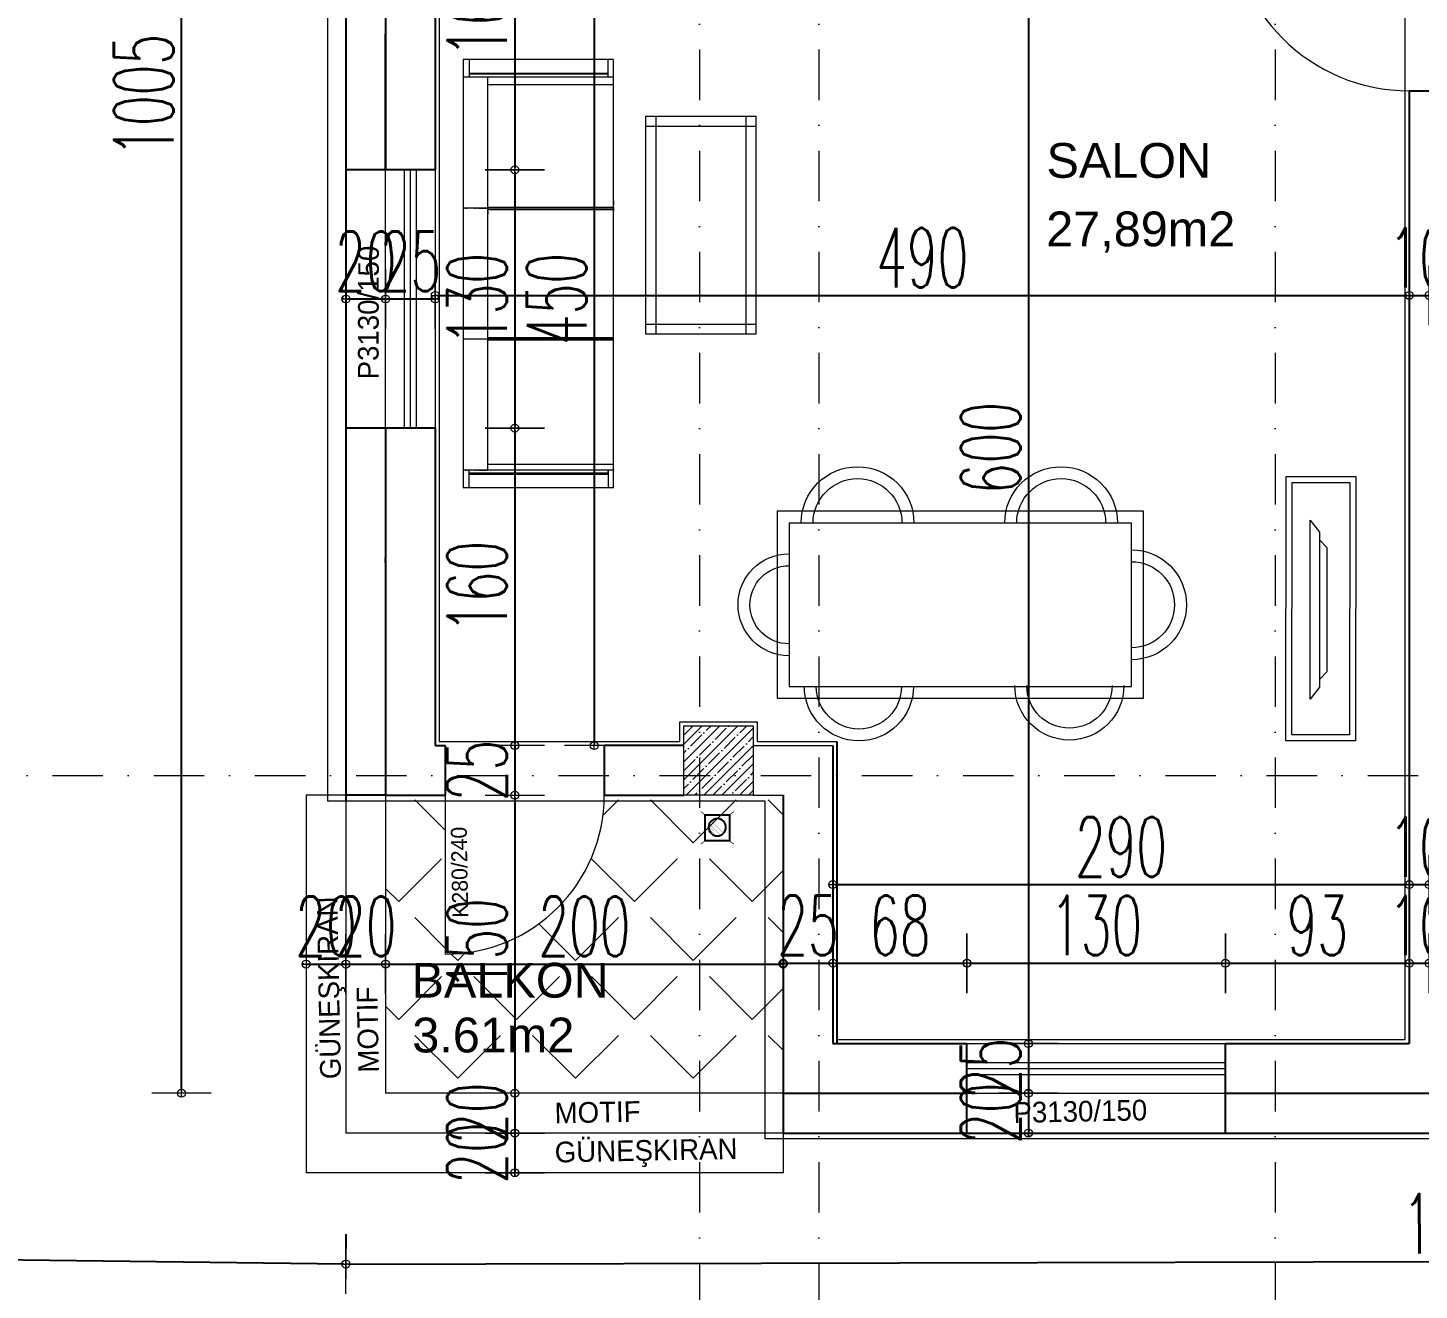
# Model space of a CAD drawing. Header units: millimetres. Extents: x -16104 to 67872, y -88009 to 12107.
# Drawn here: x 25704 to 26404, y 9366 to 10002 of the extents above; entities that cross this region are included whole.
import ezdxf

# ---------------------------------------------------------------- set-up
doc = ezdxf.new("R2010")
doc.units = ezdxf.units.MM
doc.linetypes.add('DASHDOTX2', pattern=[50.8, 25.4, -12.7, 0, -12.7])
doc.layers.get('0').update_dxf_attribs({"color": 241})
for name, color, linetype, lineweight in [('akslar', 144, 'Continuous', 20), ('bacas', 11, 'Continuous', 5), ('balkon', 6, 'Continuous', 5), ('duvar', 123, 'Continuous', 25), ('emsal&kolon', 1, 'Continuous', 5), ('kapı', 3, 'Continuous', 5), ('kolon', 1, 'Continuous', 5), ('OLCU', 54, 'Continuous', 13), ('pencere', 5, 'Continuous', 5), ('POZ', 36, 'Continuous', 18), ('SıVA', 40, 'Continuous', 9), ('tefriş', 30, 'Continuous', 5), ('ÖLÇÜ', 252, 'Continuous', 20)]:
    doc.layers.add(name, color=color, linetype=linetype, lineweight=lineweight)
doc.layers.add('tarama korıdor', color=33, linetype='Continuous')
doc.styles.add('DIM', font='Txttw.shx', dxfattribs={"width": 0.6})
doc.styles.add('M2', font='stylu.ttf', dxfattribs={"height": 10})
doc.dimstyles.new('50', dxfattribs={"dimscale": 0, "dimtxt": 30, "dimasz": 1, "dimexe": 0, "dimexo": 2, "dimgap": 4, "dimtad": 1, "dimdec": 0, "dimzin": 0, "dimdsep": 46, "dimtxsty": 'DIM', "dimblk1": 'DOT', "dimblk2": 'DOT', "dimsah": 1, "dimcen": 1.5, "dimdle": 3, "dimse1": 1, "dimse2": 1, "dimclrd": 256, "dimclre": 9, "dimclrt": 256, "dimadec": 0, "dimazin": 0, "dimtfac": 0.24, "dimtdec": 0, "dimtix": 1, "dimtmove": 2, "dimatfit": 3, "dimldrblk": 'DOT', "dimfxl": 0, "dimtolj": 1, "dimtzin": 15, "dimarcsym": 0})

# ---------------------------------------------------------------- blocks, each defined once
blk = doc.blocks.new('DFG')
at = {"layer": 'tefriş'}
for points in [[(38169.15, -3228.78), (38169.11, -3095.78), (38204.11, -3095.77), (38204.15, -3228.77)], [(38172.15, -3225.78), (38172.11, -3098.78), (38201.11, -3098.77), (38201.15, -3225.77)], [(38187.31, -3200.75), (38187.26, -3122.74), (38191.96, -3116.74), (38192.02, -3206.74)]]:
    blk.add_lwpolyline(points, close=True, dxfattribs=at)
blk.add_lwpolyline([(38187.26, -3126.64), (38183.36, -3130.59), (38183.41, -3192.9), (38187.31, -3196.85)], dxfattribs=at)
blk = doc.blocks.new('sec')
at = {"layer": 'bacas'}
for p, q in [((9731.12, -593.55), (9731.12, -669.3)), ((9731.12, -593.55), (9946.75, -593.55)), ((9731.12, -593.55), (9731.12, -669.3)), ((9736.37, -593.55), (9738.37, -593.55)), ((9736.37, -593.55), (9738.37, -593.55)), ((9739.62, -593.55), (9741.62, -593.55)), ((9739.62, -593.55), (9741.62, -593.55)), ((9740.12, -593.55), (9740.12, -669.3)), ((9740.37, -593.55), (9740.12, -593.55)), ((9740.12, -593.55), (9740.12, -669.3)), ((9740.37, -593.55), (9740.12, -593.55)), ((9743.12, -656.8), (9743.12, -593.55)), ((9743.12, -656.8), (9743.12, -593.55)), ((9797, -593.55), (9946.75, -593.55)), ((9805.56, -593.55), (9805.56, -656.8)), ((9805.56, -593.55), (9805.56, -656.8)), ((9806.12, -669.3), (9806.12, -593.55)), ((9806.12, -669.3), (9806.12, -593.55)), ((9806.62, -593.55), (9806.62, -656.8)), ((9806.62, -593.55), (9806.62, -656.8)), ((9872.37, -593.55), (9870.37, -593.55)), ((9872.37, -593.55), (9870.37, -593.55)), ((9871.18, -593.55), (9871.18, -656.8)), ((9871.62, -593.55), (9871.87, -593.55)), ((9871.62, -593.55), (9871.87, -593.55)), ((9871.87, -593.55), (9871.87, -669.3)), ((9872.25, -593.55), (9872.25, -656.8)), ((9875.62, -593.55), (9873.62, -593.55)), ((9875.62, -593.55), (9873.62, -593.55)), ((9934.26, -656.8), (9934.26, -593.55)), ((9937.83, -593.56), (9937.83, -669.31)), ((9946.83, -593.56), (9946.83, -669.31)), ((9946.83, -593.56), (9946.83, -669.31)), ((9740.12, -596.3), (9731.12, -596.3)), ((9740.12, -596.3), (9731.12, -596.3)), ((9737.12, -596.3), (9736.37, -596.3)), ((9737.12, -596.3), (9736.37, -596.3)), ((9738.12, -666.3), (9738.12, -596.3)), ((9738.12, -596.3), (9739.62, -596.3)), ((9738.12, -666.3), (9738.12, -596.3)), ((9738.12, -596.3), (9739.62, -596.3)), ((9738.37, -596.3), (9738.62, -596.3)), ((9738.37, -596.3), (9738.62, -596.3)), ((9738.62, -596.3), (9738.62, -666.3)), ((9738.62, -596.3), (9738.62, -666.3)), ((9937.75, -596.3), (9946.75, -596.3)), ((9937.75, -596.3), (9946.75, -596.3)), ((9939.33, -596.31), (9939.33, -666.31)), ((9939.33, -596.31), (9939.33, -666.31)), ((9939.83, -666.31), (9939.83, -596.31)), ((9939.83, -666.31), (9939.83, -596.31)), ((9740.12, -656.8), (9871.87, -656.8)), ((9740.12, -656.8), (9740.37, -656.8)), ((9740.12, -656.8), (9937.83, -656.8)), ((9740.12, -656.8), (9740.37, -656.8)), ((9740.12, -657.3), (9740.12, -657.05)), ((9740.12, -657.3), (9740.12, -657.05)), ((9740.12, -657.8), (9740.12, -657.55)), ((9740.12, -657.8), (9740.12, -657.55)), ((9741.62, -656.8), (9743.12, -656.8)), ((9741.62, -656.8), (9743.12, -656.8)), ((9870.37, -656.8), (9868.87, -656.8)), ((9870.37, -656.8), (9868.87, -656.8)), ((9871.87, -656.8), (9871.62, -656.8)), ((9871.87, -656.8), (9871.62, -656.8)), ((9871.87, -657.3), (9871.87, -657.05)), ((9871.87, -657.3), (9871.87, -657.05)), ((9871.87, -657.8), (9871.87, -657.55)), ((9871.87, -657.8), (9871.87, -657.55)), ((9740.12, -658.3), (9740.12, -658.05)), ((9740.12, -658.3), (9740.12, -658.05)), ((9740.12, -658.8), (9740.12, -658.55)), ((9740.12, -658.8), (9740.12, -658.55)), ((9740.12, -659.3), (9740.12, -659.05)), ((9740.12, -659.3), (9740.12, -659.05)), ((9740.12, -659.8), (9740.12, -659.55)), ((9740.12, -659.8), (9740.12, -659.55)), ((9740.12, -660.3), (9740.12, -660.05)), ((9740.12, -660.3), (9740.12, -660.05)), ((9740.12, -661.05), (9740.12, -660.55)), ((9740.12, -661.05), (9740.12, -660.55)), ((9740.12, -661.55), (9740.12, -661.3)), ((9740.12, -661.55), (9740.12, -661.3)), ((9740.12, -662.3), (9740.12, -662.05)), ((9740.12, -662.3), (9740.12, -662.05)), ((9740.12, -663.05), (9740.12, -662.8)), ((9740.12, -663.05), (9740.12, -662.8)), ((9740.12, -663.8), (9740.12, -663.55)), ((9740.12, -663.8), (9740.12, -663.55)), ((9871.87, -658.3), (9871.87, -658.05)), ((9871.87, -658.3), (9871.87, -658.05)), ((9871.87, -658.8), (9871.87, -658.55)), ((9871.87, -658.8), (9871.87, -658.55)), ((9871.87, -659.3), (9871.87, -659.05)), ((9871.87, -659.3), (9871.87, -659.05)), ((9871.87, -659.8), (9871.87, -659.55)), ((9871.87, -659.8), (9871.87, -659.55)), ((9871.87, -660.3), (9871.87, -660.05)), ((9871.87, -660.3), (9871.87, -660.05)), ((9871.87, -661.05), (9871.87, -660.55)), ((9871.87, -661.05), (9871.87, -660.55)), ((9871.87, -661.55), (9871.87, -661.3)), ((9871.87, -661.55), (9871.87, -661.3)), ((9871.87, -662.3), (9871.87, -662.05)), ((9871.87, -662.3), (9871.87, -662.05)), ((9871.87, -663.05), (9871.87, -662.8)), ((9871.87, -663.05), (9871.87, -662.8)), ((9871.87, -663.8), (9871.87, -663.55)), ((9871.87, -663.8), (9871.87, -663.55)), ((9731.12, -666.3), (9740.12, -666.3)), ((9731.12, -666.3), (9740.12, -666.3)), ((9946.83, -669.31), (9731.12, -669.3)), ((9740.12, -667.55), (9740.12, -667.3)), ((9740.12, -667.55), (9740.12, -667.3)), ((9740.12, -668.3), (9740.12, -668.05)), ((9740.12, -668.3), (9740.12, -668.05)), ((9946.83, -669.31), (9797.08, -669.31)), ((9871.87, -667.55), (9871.87, -667.3)), ((9871.87, -667.55), (9871.87, -667.3)), ((9871.87, -668.3), (9871.87, -668.05)), ((9871.87, -668.3), (9871.87, -668.05)), ((9946.83, -666.31), (9937.83, -666.31)), ((9946.83, -666.31), (9937.83, -666.31))]:
    blk.add_line(p, q, dxfattribs=at)
blk = doc.blocks.new('NEWBLOCK5')
at = {"layer": 'bacas'}
for p, q in [((1.4704, -0.1965), (0.3729, -0.1965)), ((0.3729, -0.1965), (0.3729, -0.749)), ((0.4229, -0.1965), (0.4229, -0.749)), ((1.4204, -0.1965), (1.4204, -0.749)), ((1.4704, -0.749), (1.4704, -0.1965)), ((0.3729, -0.2465), (1.4704, -0.2465)), ((1.4704, -0.7015), (0.3729, -0.7015)), ((0.3729, -0.749), (1.4704, -0.749))]:
    blk.add_line(p, q, dxfattribs=at)
blk = doc.blocks.new('rb')
at = {"layer": 'tefriş'}
for points in [[(1548.4, 487.07), (1595.5, 487.07), (1595.5, 394.92), (1548.4, 394.92)], [(1551.4, 484.07), (1592.5, 484.07), (1592.5, 397.92), (1551.4, 397.92)]]:
    blk.add_lwpolyline(points, close=True, dxfattribs=at)
for centre, radius, start, end in [((1571.95, 484.07), 12.83, 0, 180), ((1571.95, 484.07), 9.83, 0, 180), ((1551.4, 466.84), 14.18, 90, 270), ((1592.5, 466.49), 13.72, 270, 90), ((1551.4, 466.84), 11.18, 90, 270), ((1592.5, 466.49), 10.72, 270, 90), ((1551.4, 415.62), 14.18, 90, 270), ((1592.29, 413.54), 13.72, 270, 90), ((1551.4, 415.62), 11.18, 90, 270), ((1592.29, 413.54), 10.72, 270, 90), ((1571.95, 397.92), 13.83, 180, 0), ((1571.95, 397.92), 10.83, 180, 0)]:
    blk.add_arc(centre, radius, start, end, dxfattribs=at)
blk = doc.blocks.new('DOT')
for p, q in [((0, 15), (0, -15)), ((-2, 0), (0, 0)), ((2, 0), (0, 0))]:
    blk.add_line(p, q)
blk.add_circle((0, 0), 2)
blk = doc.blocks.new('*D5575')
at = {"layer": 'Defpoints', "color": 0, "transparency": 16777216}
for p in [(25909.37, 10090.04), (25909.37, 9930.29), (25949.37, 9930.29)]:
    blk.add_point(p, dxfattribs=at)
at = {"layer": 'OLCU', "lineweight": -2, "transparency": 16777216}
blk.add_line((25949.37, 10089.04), (25949.37, 9931.29), dxfattribs=at)
for p, rotation in [((25949.37, 10090.04), 90), ((25949.37, 9930.29), 270)]:
    blk.add_blockref('DOT', p, dxfattribs=dict(at, rotation=rotation))
at = {"layer": 'OLCU', "transparency": 16777216, "insert": (25930.37, 10010.17), "char_height": 30, "attachment_point": 5, "rotation": 90, "style": 'DIM'}
blk.add_mtext('\\A1;160', dxfattribs=at)
blk = doc.blocks.new('*D5576')
at = {"layer": 'Defpoints', "color": 0, "transparency": 16777216}
for p in [(25909.37, 9930.29), (25909.37, 9800.29), (25949.37, 9800.29)]:
    blk.add_point(p, dxfattribs=at)
at = {"layer": 'OLCU', "lineweight": -2, "transparency": 16777216}
blk.add_line((25949.37, 9929.29), (25949.37, 9801.29), dxfattribs=at)
for p, rotation in [((25949.37, 9930.29), 90), ((25949.37, 9800.29), 270)]:
    blk.add_blockref('DOT', p, dxfattribs=dict(at, rotation=rotation))
at = {"layer": 'OLCU', "transparency": 16777216, "insert": (25930.37, 9865.29), "char_height": 30, "attachment_point": 5, "rotation": 90, "style": 'DIM'}
blk.add_mtext('\\A1;130', dxfattribs=at)
blk = doc.blocks.new('*D5577')
at = {"layer": 'Defpoints', "color": 0, "transparency": 16777216}
for p in [(25909.37, 9800.29), (25909.37, 9640.54), (25949.37, 9640.54)]:
    blk.add_point(p, dxfattribs=at)
at = {"layer": 'OLCU', "lineweight": -2, "transparency": 16777216}
blk.add_line((25949.37, 9799.29), (25949.37, 9641.54), dxfattribs=at)
for p, rotation in [((25949.37, 9800.29), 90), ((25949.37, 9640.54), 270)]:
    blk.add_blockref('DOT', p, dxfattribs=dict(at, rotation=rotation))
at = {"layer": 'OLCU', "transparency": 16777216, "insert": (25930.37, 9720.42), "char_height": 30, "attachment_point": 5, "rotation": 90, "style": 'DIM'}
blk.add_mtext('\\A1;160', dxfattribs=at)
blk = doc.blocks.new('*D5578')
at = {"layer": 'Defpoints', "color": 0, "transparency": 16777216}
for p in [(25914.37, 9640.54), (25914.37, 9615.54), (25949.37, 9615.54)]:
    blk.add_point(p, dxfattribs=at)
at = {"layer": 'OLCU', "lineweight": -2, "transparency": 16777216}
for p, q in [((25949.37, 9641.54), (25949.37, 9642.54)), ((25949.37, 9640.54), (25949.37, 9615.54)), ((25949.37, 9614.54), (25949.37, 9613.54))]:
    blk.add_line(p, q, dxfattribs=at)
for p, rotation in [((25949.37, 9640.54), 270), ((25949.37, 9615.54), 90)]:
    blk.add_blockref('DOT', p, dxfattribs=dict(at, rotation=rotation))
at = {"layer": 'OLCU', "transparency": 16777216, "insert": (25930.37, 9628.04), "char_height": 30, "attachment_point": 5, "rotation": 90, "style": 'DIM'}
blk.add_mtext('\\A1;25', dxfattribs=at)
blk = doc.blocks.new('*D5579')
at = {"layer": 'Defpoints', "color": 0, "transparency": 16777216}
for p in [(25914.37, 9615.54), (25914.37, 9465.54), (25949.37, 9465.54)]:
    blk.add_point(p, dxfattribs=at)
at = {"layer": 'OLCU', "lineweight": -2, "transparency": 16777216}
blk.add_line((25949.37, 9614.54), (25949.37, 9466.54), dxfattribs=at)
for p, rotation in [((25949.37, 9615.54), 90), ((25949.37, 9465.54), 270)]:
    blk.add_blockref('DOT', p, dxfattribs=dict(at, rotation=rotation))
at = {"layer": 'OLCU', "transparency": 16777216, "insert": (25930.37, 9540.54), "char_height": 30, "attachment_point": 5, "rotation": 90, "style": 'DIM'}
blk.add_mtext('\\A1;150', dxfattribs=at)
blk = doc.blocks.new('*D5580')
at = {"layer": 'Defpoints', "color": 0, "transparency": 16777216}
for p in [(25949.37, 9465.54), (25949.37, 9445.54), (25950.21, 9445.54)]:
    blk.add_point(p, dxfattribs=at)
at = {"layer": 'OLCU', "lineweight": -2, "transparency": 16777216}
for p, q in [((25949.37, 9466.54), (25949.37, 9467.54)), ((25949.37, 9465.54), (25949.37, 9445.54)), ((25949.37, 9444.54), (25949.37, 9443.54))]:
    blk.add_line(p, q, dxfattribs=at)
for p, rotation in [((25949.37, 9465.54), 270), ((25949.37, 9445.54), 90)]:
    blk.add_blockref('DOT', p, dxfattribs=dict(at, rotation=rotation))
at = {"layer": 'OLCU', "transparency": 16777216, "insert": (25930.37, 9455.54), "char_height": 30, "attachment_point": 5, "rotation": 90, "style": 'DIM'}
blk.add_mtext('\\A1;20', dxfattribs=at)
blk = doc.blocks.new('*D5269')
at = {"layer": 'Defpoints', "color": 0, "transparency": 16777216}
for p in [(25949.37, 9445.54), (25949.37, 9425.54), (25949.37, 9425.54)]:
    blk.add_point(p, dxfattribs=at)
at = {"layer": 'OLCU', "lineweight": -2, "transparency": 16777216}
for p, q in [((25949.37, 9446.54), (25949.37, 9447.54)), ((25949.37, 9445.54), (25949.37, 9425.54)), ((25949.37, 9424.54), (25949.37, 9423.54))]:
    blk.add_line(p, q, dxfattribs=at)
for p, rotation in [((25949.37, 9445.54), 270), ((25949.37, 9425.54), 90)]:
    blk.add_blockref('DOT', p, dxfattribs=dict(at, rotation=rotation))
at = {"layer": 'OLCU', "transparency": 16777216, "insert": (25930.37, 9435.54), "char_height": 30, "attachment_point": 5, "rotation": 90, "style": 'DIM'}
blk.add_mtext('\\A1;20', dxfattribs=at)
blk = doc.blocks.new('*D5274')
at = {"layer": 'Defpoints', "color": 0, "transparency": 16777216}
for p in [(25989.37, 10090.04), (25989.37, 9640.54), (25989.37, 9640.54)]:
    blk.add_point(p, dxfattribs=at)
at = {"layer": 'OLCU', "lineweight": -2, "transparency": 16777216}
blk.add_line((25989.37, 10089.04), (25989.37, 9641.54), dxfattribs=at)
for p, rotation in [((25989.37, 10090.04), 90), ((25989.37, 9640.54), 270)]:
    blk.add_blockref('DOT', p, dxfattribs=dict(at, rotation=rotation))
at = {"layer": 'OLCU', "transparency": 16777216, "insert": (25970.37, 9865.29), "char_height": 30, "attachment_point": 5, "rotation": 90, "style": 'DIM'}
blk.add_mtext('\\A1;450', dxfattribs=at)
blk = doc.blocks.new('*D5610')
at = {"layer": 'Defpoints', "color": 0, "transparency": 16777216}
for p in [(25884.37, 9865.29), (25864.37, 9800.29), (25884.37, 9800.29)]:
    blk.add_point(p, dxfattribs=at)
at = {"layer": 'OLCU', "lineweight": -2, "transparency": 16777216}
for p, q in [((25863.37, 9865.29), (25862.37, 9865.29)), ((25864.37, 9865.29), (25884.37, 9865.29)), ((25885.37, 9865.29), (25886.37, 9865.29))]:
    blk.add_line(p, q, dxfattribs=at)
blk.add_blockref('DOT', (25864.37, 9865.29), dxfattribs=at)
at = {"layer": 'OLCU', "lineweight": -2, "transparency": 16777216, "rotation": 180}
blk.add_blockref('DOT', (25884.37, 9865.29), dxfattribs=at)
at = {"layer": 'OLCU', "transparency": 16777216, "insert": (25874.37, 9884.29), "char_height": 30, "attachment_point": 5, "style": 'DIM'}
blk.add_mtext('\\A1;20', dxfattribs=at)
blk = doc.blocks.new('*D5312')
at = {"layer": 'Defpoints', "color": 0, "transparency": 16777216}
for p in [(25884.37, 9865.29), (25909.37, 9865.29), (25909.37, 9865.29)]:
    blk.add_point(p, dxfattribs=at)
at = {"layer": 'OLCU', "lineweight": -2, "transparency": 16777216}
for p, q in [((25883.37, 9865.29), (25882.37, 9865.29)), ((25884.37, 9865.29), (25909.37, 9865.29)), ((25910.37, 9865.29), (25911.37, 9865.29))]:
    blk.add_line(p, q, dxfattribs=at)
blk.add_blockref('DOT', (25884.37, 9865.29), dxfattribs=at)
at = {"layer": 'OLCU', "lineweight": -2, "transparency": 16777216, "rotation": 180}
blk.add_blockref('DOT', (25909.37, 9865.29), dxfattribs=at)
at = {"layer": 'OLCU', "transparency": 16777216, "insert": (25896.87, 9884.29), "char_height": 30, "attachment_point": 5, "style": 'DIM'}
blk.add_mtext('\\A1;25', dxfattribs=at)
blk = doc.blocks.new('*D5313')
at = {"layer": 'Defpoints', "color": 0, "transparency": 16777216}
for p in [(25909.37, 9865.29), (26399.37, 9867.08), (26399.37, 9865.29)]:
    blk.add_point(p, dxfattribs=at)
at = {"layer": 'OLCU', "lineweight": -2, "transparency": 16777216}
blk.add_line((25910.37, 9867.08), (26398.37, 9867.08), dxfattribs=at)
at = {"layer": 'OLCU', "lineweight": -2, "transparency": 16777216, "rotation": 180}
blk.add_blockref('DOT', (25909.37, 9867.08), dxfattribs=at)
at = {"layer": 'OLCU', "lineweight": -2, "transparency": 16777216}
blk.add_blockref('DOT', (26399.37, 9867.08), dxfattribs=at)
at = {"layer": 'OLCU', "transparency": 16777216, "insert": (26154.37, 9886.08), "char_height": 30, "attachment_point": 5, "style": 'DIM'}
blk.add_mtext('\\A1;490', dxfattribs=at)
blk = doc.blocks.new('*D5314')
at = {"layer": 'Defpoints', "color": 0, "transparency": 16777216}
for p in [(26399.37, 9867.08), (26409.37, 9867.08), (26409.37, 9867.08)]:
    blk.add_point(p, dxfattribs=at)
at = {"layer": 'OLCU', "lineweight": -2, "transparency": 16777216}
for p, q in [((26398.37, 9867.08), (26397.37, 9867.08)), ((26399.37, 9867.08), (26409.37, 9867.08)), ((26410.37, 9867.08), (26411.37, 9867.08))]:
    blk.add_line(p, q, dxfattribs=at)
blk.add_blockref('DOT', (26399.37, 9867.08), dxfattribs=at)
at = {"layer": 'OLCU', "lineweight": -2, "transparency": 16777216, "rotation": 180}
blk.add_blockref('DOT', (26409.37, 9867.08), dxfattribs=at)
at = {"layer": 'OLCU', "transparency": 16777216, "insert": (26404.37, 9886.08), "char_height": 30, "attachment_point": 5, "style": 'DIM'}
blk.add_mtext('\\A1;10', dxfattribs=at)
blk = doc.blocks.new('*D5319')
at = {"layer": 'Defpoints', "color": 0, "transparency": 16777216}
for p in [(25844.37, 9530.54), (25864.37, 9530.54), (25864.37, 9530.54)]:
    blk.add_point(p, dxfattribs=at)
at = {"layer": 'OLCU', "lineweight": -2, "transparency": 16777216}
for p, q in [((25843.37, 9530.54), (25842.37, 9530.54)), ((25844.37, 9530.54), (25864.37, 9530.54)), ((25865.37, 9530.54), (25866.37, 9530.54))]:
    blk.add_line(p, q, dxfattribs=at)
blk.add_blockref('DOT', (25844.37, 9530.54), dxfattribs=at)
at = {"layer": 'OLCU', "lineweight": -2, "transparency": 16777216, "rotation": 180}
blk.add_blockref('DOT', (25864.37, 9530.54), dxfattribs=at)
at = {"layer": 'OLCU', "transparency": 16777216, "insert": (25854.37, 9549.54), "char_height": 30, "attachment_point": 5, "style": 'DIM'}
blk.add_mtext('\\A1;20', dxfattribs=at)
blk = doc.blocks.new('*D5611')
at = {"layer": 'Defpoints', "color": 0, "transparency": 16777216}
for p in [(25864.37, 9530.54), (25884.37, 9530.54), (25884.37, 9530.54)]:
    blk.add_point(p, dxfattribs=at)
at = {"layer": 'OLCU', "lineweight": -2, "transparency": 16777216}
for p, q in [((25863.37, 9530.54), (25862.37, 9530.54)), ((25864.37, 9530.54), (25884.37, 9530.54)), ((25885.37, 9530.54), (25886.37, 9530.54))]:
    blk.add_line(p, q, dxfattribs=at)
blk.add_blockref('DOT', (25864.37, 9530.54), dxfattribs=at)
at = {"layer": 'OLCU', "lineweight": -2, "transparency": 16777216, "rotation": 180}
blk.add_blockref('DOT', (25884.37, 9530.54), dxfattribs=at)
at = {"layer": 'OLCU', "transparency": 16777216, "insert": (25874.37, 9549.54), "char_height": 30, "attachment_point": 5, "style": 'DIM'}
blk.add_mtext('\\A1;20', dxfattribs=at)
blk = doc.blocks.new('*D5612')
at = {"layer": 'Defpoints', "color": 0, "transparency": 16777216}
for p in [(25884.37, 9605.54), (26084.37, 9605.54), (26084.37, 9530.54)]:
    blk.add_point(p, dxfattribs=at)
at = {"layer": 'OLCU', "lineweight": -2, "transparency": 16777216}
blk.add_line((25885.37, 9530.54), (26083.37, 9530.54), dxfattribs=at)
at = {"layer": 'OLCU', "lineweight": -2, "transparency": 16777216, "rotation": 180}
blk.add_blockref('DOT', (25884.37, 9530.54), dxfattribs=at)
at = {"layer": 'OLCU', "lineweight": -2, "transparency": 16777216}
blk.add_blockref('DOT', (26084.37, 9530.54), dxfattribs=at)
at = {"layer": 'OLCU', "transparency": 16777216, "insert": (25984.37, 9549.54), "char_height": 30, "attachment_point": 5, "style": 'DIM'}
blk.add_mtext('\\A1;200', dxfattribs=at)
blk = doc.blocks.new('*D5320')
at = {"layer": 'Defpoints', "color": 0, "transparency": 16777216}
for p in [(26084.37, 9531.02), (26109.37, 9531.02), (26109.37, 9531.02)]:
    blk.add_point(p, dxfattribs=at)
at = {"layer": 'OLCU', "lineweight": -2, "transparency": 16777216}
for p, q in [((26083.37, 9531.02), (26082.37, 9531.02)), ((26084.37, 9531.02), (26109.37, 9531.02)), ((26110.37, 9531.02), (26111.37, 9531.02))]:
    blk.add_line(p, q, dxfattribs=at)
blk.add_blockref('DOT', (26084.37, 9531.02), dxfattribs=at)
at = {"layer": 'OLCU', "lineweight": -2, "transparency": 16777216, "rotation": 180}
blk.add_blockref('DOT', (26109.37, 9531.02), dxfattribs=at)
at = {"layer": 'OLCU', "transparency": 16777216, "insert": (26096.87, 9550.02), "char_height": 30, "attachment_point": 5, "style": 'DIM'}
blk.add_mtext('\\A1;25', dxfattribs=at)
blk = doc.blocks.new('*D5321')
at = {"layer": 'Defpoints', "color": 0, "transparency": 16777216}
for p in [(26176.87, 9531.02), (26109.37, 9490.54), (26176.87, 9480.54)]:
    blk.add_point(p, dxfattribs=at)
at = {"layer": 'OLCU', "lineweight": -2, "transparency": 16777216}
blk.add_line((26110.37, 9531.02), (26175.87, 9531.02), dxfattribs=at)
at = {"layer": 'OLCU', "lineweight": -2, "transparency": 16777216, "rotation": 180}
blk.add_blockref('DOT', (26109.37, 9531.02), dxfattribs=at)
at = {"layer": 'OLCU', "lineweight": -2, "transparency": 16777216}
blk.add_blockref('DOT', (26176.87, 9531.02), dxfattribs=at)
at = {"layer": 'OLCU', "transparency": 16777216, "insert": (26143.12, 9550.02), "char_height": 30, "attachment_point": 5, "style": 'DIM'}
blk.add_mtext('\\A1;68', dxfattribs=at)
blk = doc.blocks.new('*D5322')
at = {"layer": 'Defpoints', "color": 0, "transparency": 16777216}
for p in [(26306.87, 9530.99), (26176.87, 9480.54), (26306.87, 9480.54)]:
    blk.add_point(p, dxfattribs=at)
at = {"layer": 'OLCU', "lineweight": -2, "transparency": 16777216}
blk.add_line((26177.87, 9530.99), (26305.87, 9530.99), dxfattribs=at)
at = {"layer": 'OLCU', "lineweight": -2, "transparency": 16777216, "rotation": 180}
blk.add_blockref('DOT', (26176.87, 9530.99), dxfattribs=at)
at = {"layer": 'OLCU', "lineweight": -2, "transparency": 16777216}
blk.add_blockref('DOT', (26306.87, 9530.99), dxfattribs=at)
at = {"layer": 'OLCU', "transparency": 16777216, "insert": (26241.87, 9549.99), "char_height": 30, "attachment_point": 5, "style": 'DIM'}
blk.add_mtext('\\A1;130', dxfattribs=at)
blk = doc.blocks.new('*D5323')
at = {"layer": 'Defpoints', "color": 0, "transparency": 16777216}
for p in [(26306.87, 9530.99), (26399.37, 9530.99), (26399.37, 9530.99)]:
    blk.add_point(p, dxfattribs=at)
at = {"layer": 'OLCU', "lineweight": -2, "transparency": 16777216}
blk.add_line((26307.87, 9530.99), (26398.37, 9530.99), dxfattribs=at)
at = {"layer": 'OLCU', "lineweight": -2, "transparency": 16777216, "rotation": 180}
blk.add_blockref('DOT', (26306.87, 9530.99), dxfattribs=at)
at = {"layer": 'OLCU', "lineweight": -2, "transparency": 16777216}
blk.add_blockref('DOT', (26399.37, 9530.99), dxfattribs=at)
at = {"layer": 'OLCU', "transparency": 16777216, "insert": (26353.12, 9549.99), "char_height": 30, "attachment_point": 5, "style": 'DIM'}
blk.add_mtext('\\A1;93', dxfattribs=at)
blk = doc.blocks.new('*D5324')
at = {"layer": 'Defpoints', "color": 0, "transparency": 16777216}
for p in [(26399.37, 9530.99), (26409.37, 9530.99), (26409.37, 9530.99)]:
    blk.add_point(p, dxfattribs=at)
at = {"layer": 'OLCU', "lineweight": -2, "transparency": 16777216}
for p, q in [((26398.37, 9530.99), (26397.37, 9530.99)), ((26399.37, 9530.99), (26409.37, 9530.99)), ((26410.37, 9530.99), (26411.37, 9530.99))]:
    blk.add_line(p, q, dxfattribs=at)
blk.add_blockref('DOT', (26399.37, 9530.99), dxfattribs=at)
at = {"layer": 'OLCU', "lineweight": -2, "transparency": 16777216, "rotation": 180}
blk.add_blockref('DOT', (26409.37, 9530.99), dxfattribs=at)
at = {"layer": 'OLCU', "transparency": 16777216, "insert": (26404.37, 9549.99), "char_height": 30, "attachment_point": 5, "style": 'DIM'}
blk.add_mtext('\\A1;10', dxfattribs=at)
blk = doc.blocks.new('*D5330')
at = {"layer": 'Defpoints', "color": 0, "transparency": 16777216}
for p in [(26109.37, 9570.54), (26399.37, 9570.54), (26399.37, 9570.54)]:
    blk.add_point(p, dxfattribs=at)
at = {"layer": 'OLCU', "lineweight": -2, "transparency": 16777216}
blk.add_line((26110.37, 9570.54), (26398.37, 9570.54), dxfattribs=at)
at = {"layer": 'OLCU', "lineweight": -2, "transparency": 16777216, "rotation": 180}
blk.add_blockref('DOT', (26109.37, 9570.54), dxfattribs=at)
at = {"layer": 'OLCU', "lineweight": -2, "transparency": 16777216}
blk.add_blockref('DOT', (26399.37, 9570.54), dxfattribs=at)
at = {"layer": 'OLCU', "transparency": 16777216, "insert": (26254.37, 9589.54), "char_height": 30, "attachment_point": 5, "style": 'DIM'}
blk.add_mtext('\\A1;290', dxfattribs=at)
blk = doc.blocks.new('*D5331')
at = {"layer": 'Defpoints', "color": 0, "transparency": 16777216}
for p in [(26399.37, 9570.54), (26409.37, 9570.54), (26409.37, 9570.54)]:
    blk.add_point(p, dxfattribs=at)
at = {"layer": 'OLCU', "lineweight": -2, "transparency": 16777216}
for p, q in [((26398.37, 9570.54), (26397.37, 9570.54)), ((26399.37, 9570.54), (26409.37, 9570.54)), ((26410.37, 9570.54), (26411.37, 9570.54))]:
    blk.add_line(p, q, dxfattribs=at)
blk.add_blockref('DOT', (26399.37, 9570.54), dxfattribs=at)
at = {"layer": 'OLCU', "lineweight": -2, "transparency": 16777216, "rotation": 180}
blk.add_blockref('DOT', (26409.37, 9570.54), dxfattribs=at)
at = {"layer": 'OLCU', "transparency": 16777216, "insert": (26404.37, 9589.54), "char_height": 30, "attachment_point": 5, "style": 'DIM'}
blk.add_mtext('\\A1;10', dxfattribs=at)
blk = doc.blocks.new('*D5493')
at = {"layer": 'Defpoints', "color": 0, "transparency": 16777216}
for p in [(26989.37, 9382.34), (26989.37, 9382.34), (25864.37, 9379.59)]:
    blk.add_point(p, dxfattribs=at)
at = {"layer": 'OLCU', "lineweight": -2, "transparency": 16777216}
blk.add_line((25865.37, 9379.59), (26988.37, 9382.34), dxfattribs=at)
for p, rotation in [((25864.37, 9379.59), 180.1399202823359), ((26989.37, 9382.34), 0.1399202823359238)]:
    blk.add_blockref('DOT', p, dxfattribs=dict(at, rotation=rotation))
at = {"layer": 'OLCU', "transparency": 16777216, "insert": (26426.83, 9399.97), "char_height": 30, "attachment_point": 5, "rotation": 0.13992, "style": 'DIM'}
blk.add_mtext('\\A1;1125', dxfattribs=at)
blk = doc.blocks.new('A$C412C2498')
at = {"color": 5, "const_width": 0.6}
for points in [[(3.6, 24.3), (0.2, 27)], [(23.8, 24.3), (27.3, 27)], [(3.6, 3), (0.2, 0.2)], [(23.8, 3), (27.3, 0.2)]]:
    blk.add_lwpolyline(points, dxfattribs=at)
at = {"color": 5}
blk.add_lwpolyline([(23.8, 24.3), (3.6, 24.3), (3.6, 3), (23.8, 3)], close=True, dxfattribs=at)
at = {"const_width": 0.1}
for points in [[(6.7, 12.2), (14.6, 20.2)], [(6.8, 14.5), (12.4, 20.1)], [(7.1, 10.4), (16.4, 19.7)], [(7.9, 9.1), (17.8, 19)], [(8.8, 8), (18.9, 18.1)], [(10, 7.1), (19.8, 16.9)], [(11.3, 6.4), (20.4, 15.6)], [(13, 6), (20.8, 13.8)], [(14.8, 6.1), (20.8, 12.1)], [(17.4, 7), (19.8, 9.4)]]:
    blk.add_lwpolyline(points, dxfattribs=at)
blk.add_circle((13.7, 13.1), 7.12)
blk = doc.blocks.new('A$C5E2C1EC0')
at = {"xscale": 0.6105719971092185, "yscale": 0.6105719971092185, "zscale": 0.6105719971092185}
blk.add_blockref('A$C412C2498', (0, 0), dxfattribs=at)
blk = doc.blocks.new('*D5228')
at = {"layer": 'Defpoints', "color": 0, "transparency": 16777216}
for p in [(25232.37, 9386.97), (25232.37, 9386.97), (25864.37, 9379.59)]:
    blk.add_point(p, dxfattribs=at)
at = {"layer": 'OLCU', "lineweight": -2, "transparency": 16777216}
blk.add_line((25863.37, 9379.6), (25233.37, 9386.96), dxfattribs=at)
for p, rotation in [((25232.37, 9386.97), 179.3311844585351), ((25864.37, 9379.59), 359.3311844585351)]:
    blk.add_blockref('DOT', p, dxfattribs=dict(at, rotation=rotation))
at = {"layer": 'OLCU', "transparency": 16777216, "insert": (25548.59, 9402.28), "char_height": 30, "attachment_point": 5, "rotation": 359.33118, "style": 'DIM'}
blk.add_mtext('\\A1;632', dxfattribs=at)
blk = doc.blocks.new('*D5539')
at = {"layer": 'Defpoints', "color": 0, "transparency": 16777216}
for p in [(25781.66, 10470.04), (25884.37, 10470.04), (25884.37, 9465.54)]:
    blk.add_point(p, dxfattribs=at)
at = {"layer": 'OLCU', "lineweight": -2, "transparency": 16777216}
blk.add_line((25781.66, 9466.54), (25781.66, 10469.04), dxfattribs=at)
for p, rotation in [((25781.66, 10470.04), 90), ((25781.66, 9465.54), 270)]:
    blk.add_blockref('DOT', p, dxfattribs=dict(at, rotation=rotation))
at = {"layer": 'OLCU', "transparency": 16777216, "insert": (25762.66, 9967.79), "char_height": 30, "attachment_point": 5, "rotation": 90, "style": 'DIM'}
blk.add_mtext('\\A1;1005', dxfattribs=at)
blk = doc.blocks.new('*D5522')
at = {"layer": 'Defpoints', "color": 0, "transparency": 16777216}
for p in [(26207.79, 10090.04), (26207.79, 9490.54), (26207.79, 9490.54)]:
    blk.add_point(p, dxfattribs=at)
at = {"layer": 'OLCU', "lineweight": -2, "transparency": 16777216}
blk.add_line((26207.79, 10089.04), (26207.79, 9491.54), dxfattribs=at)
for p, rotation in [((26207.79, 10090.04), 90), ((26207.79, 9490.54), 270)]:
    blk.add_blockref('DOT', p, dxfattribs=dict(at, rotation=rotation))
at = {"layer": 'OLCU', "transparency": 16777216, "insert": (26188.79, 9790.29), "char_height": 30, "attachment_point": 5, "rotation": 90, "style": 'DIM'}
blk.add_mtext('\\A1;600', dxfattribs=at)
blk = doc.blocks.new('*D5523')
at = {"layer": 'Defpoints', "color": 0, "transparency": 16777216}
for p in [(26207.79, 9490.54), (26207.79, 9465.54), (26207.79, 9465.54)]:
    blk.add_point(p, dxfattribs=at)
at = {"layer": 'OLCU', "lineweight": -2, "transparency": 16777216}
for p, q in [((26207.79, 9491.54), (26207.79, 9492.54)), ((26207.79, 9490.54), (26207.79, 9465.54)), ((26207.79, 9464.54), (26207.79, 9463.54))]:
    blk.add_line(p, q, dxfattribs=at)
for p, rotation in [((26207.79, 9490.54), 270), ((26207.79, 9465.54), 90)]:
    blk.add_blockref('DOT', p, dxfattribs=dict(at, rotation=rotation))
at = {"layer": 'OLCU', "transparency": 16777216, "insert": (26188.79, 9478.04), "char_height": 30, "attachment_point": 5, "rotation": 90, "style": 'DIM'}
blk.add_mtext('\\A1;25', dxfattribs=at)
blk = doc.blocks.new('*D5524')
at = {"layer": 'Defpoints', "color": 0, "transparency": 16777216}
for p in [(26207.79, 9465.54), (26207.79, 9445.54), (26207.79, 9445.54)]:
    blk.add_point(p, dxfattribs=at)
at = {"layer": 'OLCU', "lineweight": -2, "transparency": 16777216}
for p, q in [((26207.79, 9466.54), (26207.79, 9467.54)), ((26207.79, 9465.54), (26207.79, 9445.54)), ((26207.79, 9444.54), (26207.79, 9443.54))]:
    blk.add_line(p, q, dxfattribs=at)
for p, rotation in [((26207.79, 9465.54), 270), ((26207.79, 9445.54), 90)]:
    blk.add_blockref('DOT', p, dxfattribs=dict(at, rotation=rotation))
at = {"layer": 'OLCU', "transparency": 16777216, "insert": (26188.79, 9455.54), "char_height": 30, "attachment_point": 5, "rotation": 90, "style": 'DIM'}
blk.add_mtext('\\A1;20', dxfattribs=at)

msp = doc.modelspace()

# ---------------------------------------------------------------- hatches: boundary and pattern name
at = {"layer": 'kolon'}
h = msp.add_hatch(dxfattribs=at)
h.set_pattern_fill('ANSI35,_O', color=256)
h.set_pattern_definition([(45, (4427.942, 5205.1246), (-4.490128, 4.490128), []), (45, (4432.432, 5205.1246), (-4.490128, 4.490128), [7.9375, -1.5875, 0, -1.5875])])
h.paths.add_polyline_path([(26069.37, 9615.54), (26069.37, 9650.54), (26034.37, 9650.54), (26034.37, 9615.54)])
at = {"layer": 'ÖLÇÜ'}
h = msp.add_hatch(dxfattribs=at)
h.set_pattern_fill('ANGLE,_O', color=256, scale=6, angle=45)
h.set_pattern_definition([(45, (10806.83, 17059.605), (-29.63485, 29.63485), [30.48, -11.43]), (135, (10806.83, 17059.605), (-29.63485, -29.63485), [30.48, -11.43])])
h.paths.add_polyline_path([(26084.37, 9615.54), (26069.37, 9615.54), (26042.33, 9615.54), (26042.33, 9465.54), (26084.37, 9465.54)])
h.paths.add_polyline_path([(26042.33, 9615.54), (26034.37, 9615.54), (25994.37, 9615.54, -0.414214), (25914.37, 9535.54), (25914.37, 9615.54), (25884.37, 9615.54), (25884.37, 9465.54), (26042.33, 9465.54)])
h.paths.add_polyline_path([(25907.87, 9511.62), (25907.87, 9569.47), (25952.87, 9569.47), (25952.87, 9511.62)], flags=24)
h.paths.add_polyline_path([(25907.87, 9433.47), (25907.87, 9477.62), (25952.87, 9477.62), (25952.87, 9433.47)], flags=9)
h.paths.add_polyline_path([(25852.3, 9572.04), (25896.44, 9572.04), (25896.44, 9527.04), (25852.3, 9527.04)], flags=9)
h.paths.add_polyline_path([(25953.73, 9572.04), (26015.02, 9572.04), (26015.02, 9527.04), (25953.73, 9527.04)], flags=25)
h.paths.add_polyline_path([(25895.72, 9508.11), (25983.7, 9508.11), (25983.7, 9481.48), (25895.72, 9481.48)], flags=24)
h.paths.add_polyline_path([(25896.82, 9535.92), (26000.96, 9535.92), (26000.96, 9509.06), (25896.82, 9509.06)], flags=24)

# ---------------------------------------------------------------- linework, layer by layer
at = {"layer": 'akslar', "linetype": 'DASHDOTX2'}
for p, q in [((26042.33, 11925.04), (26042.33, 9115.54)), ((26102.37, 11925.04), (26102.37, 9115.54)), ((26331.87, 11925.04), (26331.87, 9115.54)), ((24902.37, 9625.54), (27952.37, 9625.54))]:
    msp.add_line(p, q, dxfattribs=at)
at = {"layer": 'balkon'}
for p, q in [((25844.37, 9615.54), (25844.37, 9425.54)), ((25864.37, 9615.54), (25844.37, 9615.54)), ((25864.37, 9615.54), (25864.37, 9445.54)), ((25884.37, 9615.54), (25884.37, 9465.54)), ((26084.37, 9465.54), (25884.37, 9465.54)), ((26084.37, 9445.54), (25864.37, 9445.54)), ((26084.37, 9445.54), (26084.37, 9425.54)), ((26084.37, 9425.54), (25844.37, 9425.54))]:
    msp.add_line(p, q, dxfattribs=at)
at = {"layer": 'duvar'}
for p, q in [((25864.37, 10405.04), (25864.37, 9800.29)), ((25864.37, 10155.04), (25864.37, 9930.29)), ((25884.37, 10155.04), (25884.37, 9930.29)), ((25884.37, 10128.79), (25884.37, 9998.79)), ((25909.37, 10090.04), (25909.37, 9930.29)), ((25884.37, 9930.29), (25884.37, 9998.79)), ((25884.37, 9998.79), (25884.37, 9930.29)), ((26399.37, 9970.04), (26399.37, 9642.54)), ((26399.37, 9970.04), (26399.37, 9490.54)), ((26399.37, 9970.04), (26409.37, 9970.04)), ((25909.37, 9930.29), (25864.37, 9930.29)), ((25864.37, 9800.29), (25864.37, 9612.54)), ((25909.37, 9800.29), (25864.37, 9800.29)), ((25884.37, 9800.29), (25884.37, 9615.54)), ((25884.37, 9800.29), (25884.37, 9615.54)), ((25909.37, 9800.29), (25909.37, 9640.54)), ((25884.37, 9765.04), (25884.37, 9615.54)), ((25884.37, 9732.54), (25884.37, 9735.04)), ((25909.37, 9640.54), (25914.37, 9640.54)), ((25914.37, 9640.54), (25914.37, 9615.54)), ((25994.37, 9640.54), (25994.37, 9615.54)), ((26034.37, 9640.54), (25994.37, 9640.54)), ((26109.37, 9640.54), (26109.37, 9490.54)), ((26111.37, 9642.54), (26111.37, 9490.54)), ((25884.37, 9615.54), (25864.37, 9615.54)), ((25884.37, 9615.54), (25914.37, 9615.54)), ((25994.37, 9615.54), (26034.37, 9615.54)), ((26084.37, 9615.54), (26084.37, 9445.54)), ((26109.37, 9490.54), (26176.87, 9490.54)), ((26176.87, 9445.54), (26176.87, 9490.54)), ((26306.87, 9490.54), (26399.37, 9490.54)), ((26306.87, 9445.54), (26306.87, 9490.54)), ((26394.37, 9490.54), (26399.37, 9490.54)), ((26084.37, 9465.54), (26176.87, 9465.54)), ((26306.87, 9465.54), (26399.37, 9465.54)), ((26399.37, 9465.54), (26561.87, 9465.54)), ((26084.37, 9445.54), (26176.87, 9445.54)), ((26176.87, 9445.54), (26691.87, 9445.54)), ((26306.87, 9445.54), (26561.87, 9445.54))]:
    msp.add_line(p, q, dxfattribs=at)
at = {"layer": 'emsal&kolon'}
msp.add_lwpolyline([(26034.37, 9615.54), (26034.37, 9650.54), (26069.37, 9650.54), (26069.37, 9615.54), (26034.37, 9615.54)], dxfattribs=at)
at = {"layer": 'kapı'}
msp.add_line((25914.37, 9615.54), (25914.37, 9535.54), dxfattribs=at)
for centre, radius, start, end in [((26399.37, 10060.04), 90, 180, 270), ((25914.37, 9615.54), 80, 270, 0)]:
    msp.add_arc(centre, radius, start, end, dxfattribs=at)
at = {"layer": 'pencere'}
for p, q in [((25884.37, 9800.29), (25884.37, 9930.29)), ((25893.87, 9800.29), (25893.87, 9930.29)), ((25896.87, 9800.29), (25896.87, 9930.29)), ((25899.87, 9800.29), (25899.87, 9930.29)), ((25909.37, 9930.29), (25909.37, 9800.29)), ((26176.87, 9490.54), (26306.87, 9490.54)), ((26176.87, 9481.04), (26306.87, 9481.04)), ((26176.87, 9478.04), (26306.87, 9478.04)), ((26176.87, 9475.04), (26306.87, 9475.04)), ((26176.87, 9465.54), (26306.87, 9465.54))]:
    msp.add_line(p, q, dxfattribs=at)
at = {"layer": 'SıVA'}
for points in [[(26992.37, 10217.04), (26992.37, 9702.54), (26857.37, 9702.54), (26857.37, 9442.54), (26075.37, 9442.54), (26075.37, 9612.54), (25855.37, 9612.54), (25855.37, 10467.04), (25393.37, 10467.04), (25393.37, 10981.73), (25223.37, 10981.73), (25223.37, 11434.04), (25513.37, 11434.04), (25513.37, 11604.04), (27335.37, 11604.04), (27335.37, 11434.04), (27625.37, 11434.04), (27625.37, 10981.73), (27455.37, 10981.73), (27455.37, 10487.04), (27295.37, 10487.04), (27295.37, 10217.04)], [(26111.37, 9492.54), (26397.37, 9492.54), (26397.37, 9970.04), (26397.37, 10088.04), (26086.37, 10088.04), (26086.37, 10073.04), (26032.37, 10073.04), (26032.37, 10088.04), (25911.37, 10088.04), (25911.37, 9930.29), (25911.37, 9642.54), (26032.37, 9642.54), (26032.37, 9652.54), (26071.37, 9652.54), (26071.37, 9642.54), (26111.37, 9642.54)]]:
    msp.add_lwpolyline(points, close=True, dxfattribs=at)
at = {"layer": 'ÖLÇÜ'}
for p, q in [((26069.37, 9640.54), (26109.37, 9640.54)), ((26069.37, 9615.54), (26084.37, 9615.54))]:
    msp.add_line(p, q, dxfattribs=at)

# ---------------------------------------------------------------- block references
at = {"ltscale": 50, "xscale": -1, "rotation": 180}
msp.add_blockref('A$C5E2C1EC0', (26042.86, 9607.44), dxfattribs=at)
at = {"layer": 'duvar', "xscale": -1, "rotation": 270}
msp.add_blockref('sec', (26592.64, 39.05), dxfattribs=at)
at = {"layer": 'pencere', "xscale": -2, "yscale": 2, "zscale": 2, "rotation": 90}
msp.add_blockref('rb', (27055.47, 12855.31), dxfattribs=at)
at = {"layer": 'tarama korıdor', "rotation": 179.9413690343667}
msp.add_blockref('DFG', (64538.28, 6508.11), dxfattribs=at)
at = {"layer": 'tefriş', "xscale": -100, "yscale": 100, "zscale": 100, "rotation": 90}
msp.add_blockref('NEWBLOCK5', (25995.68, 9994.58), dxfattribs=at)

# ---------------------------------------------------------------- texts
at = {"layer": 'emsal&kolon', "char_height": 17.5, "width": 1076.8413, "attachment_point": 9}
for s, insert in [('{\\fArial|b0|i0|c162|p34;SALON}', (26299.74, 9926.04)), ('{\\fArial|b0|i0|c162|p34;27,89m2}', (26311.84, 9888.56)), ('{\\fArial|b0|i0|c162|p34;BALKON}', (25996.59, 9513.44)), ('{\\fArial|b0|i0|c162|p34;3.61m2}', (25979.32, 9485.86))]:
    msp.add_mtext(s, dxfattribs=dict(at, insert=insert))
at = {"layer": 'POZ', "style": 'M2', "flags": 4}
for tag, p, height, rotation in [('P3130/150', (25880.8, 9824.81), 10.4, 89.83596), ('K280/240', (25925.95, 9553.94), 8, 90.99934), ('GÜNEŞKIRAN', (25861.88, 9472.72), 10.4, 91.13919), ('MOTIF', (25881, 9476.04), 10.4, 91.13919), ('MOTIF', (25969.47, 9450.38), 10.4, 1.13919), ('P3130/150', (26200.35, 9450.62), 10.4, 1.13919), ('GÜNEŞKIRAN', (25969.54, 9430.7), 10.4, 1.13919)]:
    msp.add_attdef(tag, p, 'K1 80/210', height=height, rotation=rotation, dxfattribs=at)

# ---------------------------------------------------------------- dimensions: what is measured, and where the dimension line sits
at = {"layer": 'OLCU'}
for p1, p2, distance, picture, middle in [((25884.37223984, 9465.54463968), (25884.37223984, 10470.04463968), 102.70769654, '*D5539', (25762.6645433, 9967.79463968)), ((26207.79, 9490.54), (26207.79, 9465.54), 0, '*D5523', (26188.79, 9478.04)), ((25864.37, 9379.59), (25232.37, 9386.97), 0, '*D5228', (25548.59, 9402.28)), ((25864.37, 9379.59), (26989.37, 9382.34), 0, '*D5493', (26426.83, 9399.97))]:
    dim = msp.add_aligned_dim(p1=p1, p2=p2, distance=distance, dimstyle='50', override={"dimscale": 1}, dxfattribs=at)
    dim.commit()
    dim.dimension.update_dxf_attribs({"geometry": picture, "text_midpoint": middle})
for base, p1, p2, picture, middle in [((25949.37, 9930.29), (25909.37, 10090.04), (25909.37, 9930.29), '*D5575', (25930.37, 10010.17)), ((25989.37223984, 9640.54463968), (25989.37223984, 10090.04463968), (25989.37223984, 9640.54463968), '*D5274', (25970.37223984, 9865.29463968)), ((26207.79028894, 9490.54463968), (26207.79028894, 10090.04463968), (26207.79028894, 9490.54463968), '*D5522', (26188.79028894, 9790.29463968)), ((25949.37, 9800.29), (25909.37, 9930.29), (25909.37, 9800.29), '*D5576', (25930.37, 9865.29)), ((25949.37, 9640.54), (25909.37, 9800.29), (25909.37, 9640.54), '*D5577', (25930.37, 9720.42)), ((25949.37, 9615.54), (25914.37, 9640.54), (25914.37, 9615.54), '*D5578', (25930.37, 9628.04)), ((25949.37, 9465.54), (25914.37, 9615.54), (25914.37, 9465.54), '*D5579', (25930.37, 9540.54)), ((25949.37, 9445.54), (25949.37, 9465.54), (25950.21, 9445.54), '*D5580', (25930.37, 9455.54)), ((26207.79, 9445.54), (26207.79, 9465.54), (26207.79, 9445.54), '*D5524', (26188.79, 9455.54)), ((25949.37, 9425.54), (25949.37, 9445.54), (25949.37, 9425.54), '*D5269', (25930.37, 9435.54))]:
    dim = msp.add_linear_dim(base=base, p1=p1, p2=p2, angle=90, dimstyle='50', override={"dimscale": 1}, dxfattribs=at)
    dim.commit()
    dim.dimension.update_dxf_attribs({"geometry": picture, "text_midpoint": middle})
for base, p1, p2, picture, middle in [((26399.37, 9867.08), (25909.37, 9865.29), (26399.37, 9865.29), '*D5313', (26154.37, 9886.08)), ((26409.37, 9867.08), (26399.37, 9867.08), (26409.37, 9867.08), '*D5314', (26404.37, 9886.08)), ((25884.37, 9865.29), (25864.37, 9800.29), (25884.37, 9800.29), '*D5610', (25874.37, 9884.29)), ((25909.37, 9865.29), (25884.37, 9865.29), (25909.37, 9865.29), '*D5312', (25896.87, 9884.29)), ((26084.37, 9530.54), (25884.37, 9605.54), (26084.37, 9605.54), '*D5612', (25984.37, 9549.54)), ((26399.37, 9570.54), (26109.37, 9570.54), (26399.37, 9570.54), '*D5330', (26254.37, 9589.54)), ((26409.37, 9570.54), (26399.37, 9570.54), (26409.37, 9570.54), '*D5331', (26404.37, 9589.54)), ((26109.37, 9531.02), (26084.37, 9531.02), (26109.37, 9531.02), '*D5320', (26096.87, 9550.02)), ((26176.87223984, 9531.02465522), (26109.37223984, 9490.54463968), (26176.87223984, 9480.54463968), '*D5321', (26143.12223984, 9550.02465522)), ((26306.87, 9530.99), (26176.87, 9480.54), (26306.87, 9480.54), '*D5322', (26241.87, 9549.99)), ((26399.37223984, 9530.99381285), (26306.87223984, 9530.99381285), (26399.37223984, 9530.99381285), '*D5323', (26353.12223984, 9549.99381285)), ((26409.37, 9530.99), (26399.37, 9530.99), (26409.37, 9530.99), '*D5324', (26404.37, 9549.99)), ((25864.37, 9530.54), (25844.37, 9530.54), (25864.37, 9530.54), '*D5319', (25854.37, 9549.54)), ((25884.37, 9530.54), (25864.37, 9530.54), (25884.37, 9530.54), '*D5611', (25874.37, 9549.54))]:
    dim = msp.add_linear_dim(base=base, p1=p1, p2=p2, dimstyle='50', override={"dimscale": 1}, dxfattribs=at)
    dim.commit()
    dim.dimension.update_dxf_attribs({"geometry": picture, "text_midpoint": middle})

doc.saveas('drawing.dxf')
